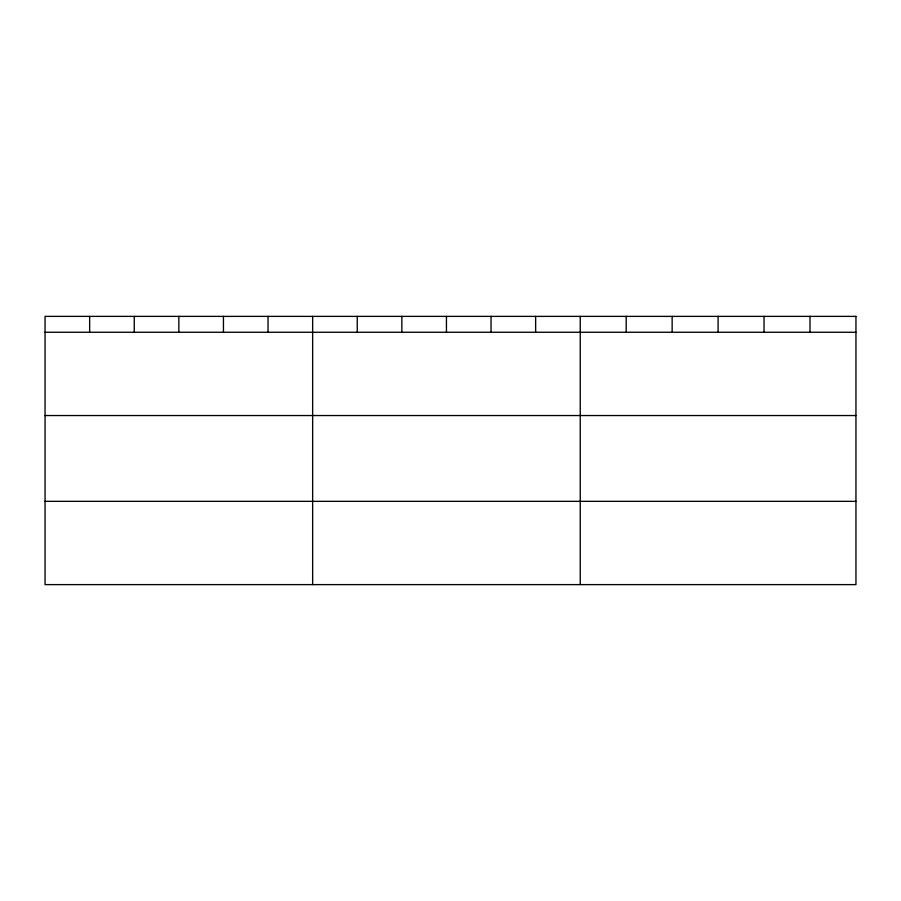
<?xml version="1.0" encoding="UTF-8"?>
<svg xmlns="http://www.w3.org/2000/svg" width="901" height="901" viewBox="0 0 901 901"><rect width="100%" height="100%" fill="white"/><g stroke="black" fill="none" stroke-linecap="round" stroke-linejoin="round"><path stroke-width="1.35" d="M45.05 332.266L855.95 332.266M45.05 415.541L855.95 415.541M45.05 501.339L855.95 501.339M809.999 316.386L809.999 332.266M764.048 316.386L764.048 332.266M718.097 316.386L718.097 332.266M672.146 316.386L672.146 332.266M626.195 316.386L626.195 332.266M580.244 316.386L580.244 584.614M535.644 316.386L535.644 332.266M491.045 316.386L491.045 332.266M446.445 316.386L446.445 332.266M401.846 316.386L401.846 332.266M357.246 316.386L357.246 332.266M312.647 316.386L312.647 584.614M268.048 316.386L268.048 332.266M223.448 316.386L223.448 332.266M178.849 316.386L178.849 332.266M134.249 316.386L134.249 332.266M89.649 316.386L89.649 332.266M855.95 316.386L45.05 316.386L45.05 584.614L855.95 584.614L855.95 316.386"/></g></svg>
